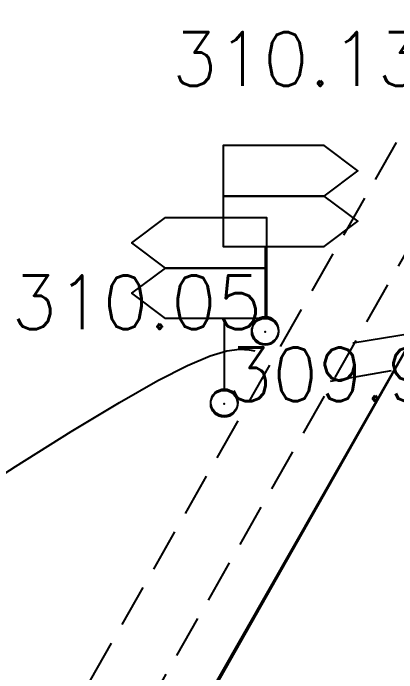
# Model space of a CAD drawing. Header units: millimetres. Extents: x 524954 to 526204, y 9523489 to 9524010.
# Drawn here: x 526022.53 to 526029.66, y 9523914.18 to 9523926.45 of the extents above; entities that cross this region are included whole.
import ezdxf
from ezdxf.enums import TextEntityAlignment as Align

# ---------------------------------------------------------------- set-up
doc = ezdxf.new("R2010")
doc.units = ezdxf.units.MM
doc.header["$PDMODE"] = 32
doc.header["$PDSIZE"] = 0.5
doc.linetypes.add('CACHE2', pattern=[4.7625, 3.175, -1.5875])
for name, color, linetype in [('Bord_Route_Existante', 6, 'Continuous'), ('Caniveau', 5, 'CACHE2'), ('CN_10_00', 1, 'Continuous'), ('Signalisation', 7, 'Continuous'), ('TopoAlt', 3, 'Continuous'), ('TOPOJIS', 7, 'Continuous'), ('Toponomie', 7, 'CACHE2')]:
    doc.layers.add(name, color=color, linetype=linetype)
doc.layers.add('Bord_Route_Existante_POLY3D', color=6, linetype='Continuous', plot=False)
doc.styles.add('Simplex 1.0', font='Simplex.shx', dxfattribs={"width": 0.99, "height": 1})
doc.styles.get("Standard").update_dxf_attribs({"font": 'arial.ttf'})

# ---------------------------------------------------------------- blocks, each defined once
blk = doc.blocks.new('TCPOINT M')
at = {"color": 0}
blk.add_point((0, 0), dxfattribs=at)
at = {"layer": 'TopoAlt', "style": 'Simplex 1.0', "width": 0.99}
blk.add_attdef('ALT', (0.15, 0.15), '', height=1, dxfattribs=at)
blk = doc.blocks.new('r042')
blk.add_lwpolyline([(0, 0.5), (0, 3.125), (-2.1875, 3.125), (-3.4375, 4.0625), (-2.1875, 5), (-3.4375, 5.9375), (-2.1875, 6.875), (1.5625, 6.875), (1.5625, 5), (-2.1875, 5), (1.5625, 5), (1.5625, 3.125), (0, 3.125)])
at = {"color": 0}
blk.add_circle((0, 0), 0.5, dxfattribs=at)

msp = doc.modelspace()

# ---------------------------------------------------------------- linework, layer by layer
at = {"layer": 'Bord_Route_Existante', "flags": 128}
msp.add_lwpolyline([(525977.621, 9523834.354), (525979.224, 9523836.114), (525987.097, 9523845.854), (525988.674, 9523848.001), (525990.485, 9523850.842), (525993.25, 9523855.431), (525997.166, 9523862.351), (525998.821, 9523865.297), (526004.258, 9523874.895), (526013.154, 9523890.734), (526018.581, 9523900.329), (526023.628, 9523909.305), (526030.013, 9523920.501), (526032.054, 9523924.033), (526034.618, 9523928.608), (526044.187, 9523945.542), (526045.512, 9523948.368), (526072.817, 9523996.498), (526072.817, 9523996.498), (526072.817, 9523996.498)], dxfattribs=at)
at = {"layer": 'Bord_Route_Existante_POLY3D'}
msp.add_polyline3d([(526072.817, 9523996.498, 311.96), (526045.512, 9523948.368, 310.79), (526044.187, 9523945.542, 310.76), (526036.198, 9523931.468, 310.43), (526034.618, 9523928.608, 310.27), (526032.063, 9523924.09, 310.11), (526032.054, 9523924.033, 310.12), (526030.013, 9523920.501, 310.01), (526024.075, 9523910.007, 309.53), (526023.628, 9523909.305, 309.47), (526018.581, 9523900.329, 308.97), (526013.154, 9523890.734, 308.37), (526004.258, 9523874.895, 307.32)], dxfattribs=at)
at = {"layer": 'Caniveau', "ltscale": 0.25, "elevation": 310.14, "flags": 128}
for points in [[(526030.242, 9523925.078), (526021.893, 9523910.395)], [(526031.257, 9523924.501), (526022.908, 9523909.818)]]:
    msp.add_lwpolyline(points, dxfattribs=at)
at = {"layer": 'Caniveau', "flags": 128}
msp.add_lwpolyline([(526030.013, 9523920.501), (526028.845, 9523920.312)], dxfattribs=at)
at = {"layer": 'Caniveau', "elevation": -0.22, "flags": 128}
msp.add_lwpolyline([(526028.431, 9523919.605), (526029.566, 9523919.8)], dxfattribs=at)
at = {"layer": 'CN_10_00', "elevation": 310, "flags": 128}
msp.add_lwpolyline([(526013.968, 9523912.312), (526013.972, 9523912.314), (526014.001, 9523912.334), (526014.079, 9523912.386), (526014.23, 9523912.487), (526014.48, 9523912.655), (526014.853, 9523912.905), (526015.373, 9523913.254), (526016.065, 9523913.719), (526016.942, 9523914.307), (526017.967, 9523914.992), (526019.091, 9523915.74), (526020.267, 9523916.516), (526021.445, 9523917.285), (526022.577, 9523918.013), (526023.614, 9523918.666), (526024.508, 9523919.207), (526025.223, 9523919.613), (526025.776, 9523919.895), (526026.193, 9523920.072), (526026.504, 9523920.166), (526026.738, 9523920.198), (526026.922, 9523920.186), (526027.024, 9523920.166)], dxfattribs=at)

# ---------------------------------------------------------------- block references
at = {"layer": 'Signalisation', "yscale": 0.5, "zscale": 0.5}
for p, xscale in [((526027.221, 9523920.548, -308.643), -0.5), ((526026.46, 9523919.208, -308.643), 0.5)]:
    msp.add_blockref('r042', p, dxfattribs=dict(at, xscale=xscale))
at = {"layer": 'TOPOJIS'}
ref = msp.add_blockref('TCPOINT M', (526030.2, 9523925.047, 310.13), dxfattribs=at)
ref.add_attrib('ALT', '310.13', dxfattribs={"layer": 'TopoAlt', "height": 1, "style": 'Simplex 1.0', "width": 0.99}).set_placement((526030.15, 9523925.097, 310.13), align=Align.RIGHT)
ref = msp.add_blockref('TCPOINT M', (526027.217, 9523920.522, 310.05), dxfattribs=at)
ref.add_attrib('ALT', '310.05', dxfattribs={"layer": 'TopoAlt', "height": 1, "style": 'Simplex 1.0', "width": 0.99}).set_placement((526027.167, 9523920.572, 310.05), align=Align.RIGHT)
ref = msp.add_blockref('TCPOINT M', (526026.455, 9523919.182, 309.94), dxfattribs=at)
ref.add_attrib('ALT', '309.94', (526026.505, 9523919.232, 309.94), dxfattribs={"layer": 'TopoAlt', "height": 1, "style": 'Simplex 1.0', "width": 0.99})

# ---------------------------------------------------------------- texts
at = {"layer": 'Toponomie', "insert": (526020.427, 9523897.548), "char_height": 2, "width": 38.52036, "attachment_point": 1, "rotation": 60.5279}
msp.add_mtext('AVENUE FULBERT YOULOU', dxfattribs=at)

doc.saveas('drawing.dxf')
